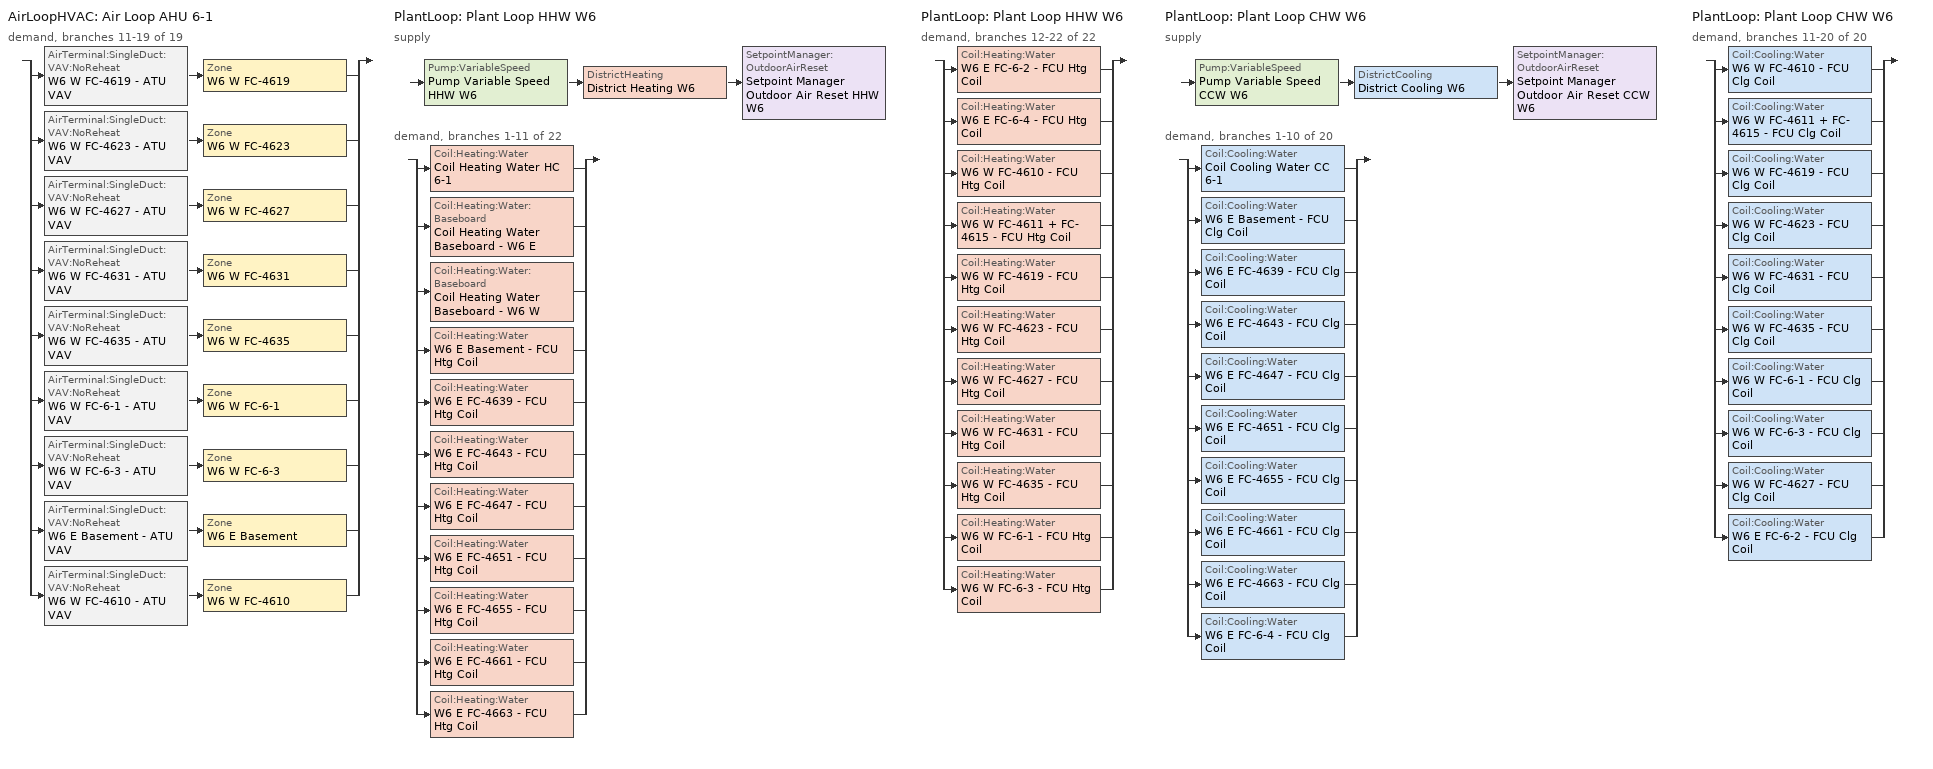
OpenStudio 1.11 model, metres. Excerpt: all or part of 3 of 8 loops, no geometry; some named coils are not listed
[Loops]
AirLoopHVAC 'Air Loop AHU 6-1'
 demand, branches 11-19 of 19: split
  | AirTerminal:SingleDuct:VAV:NoReheat 'W6 W FC-4619 - ATU VAV' > Zone 'W6 W FC-4619'
  | AirTerminal:SingleDuct:VAV:NoReheat 'W6 W FC-4623 - ATU VAV' > Zone 'W6 W FC-4623'
  | AirTerminal:SingleDuct:VAV:NoReheat 'W6 W FC-4627 - ATU VAV' > Zone 'W6 W FC-4627'
  | AirTerminal:SingleDuct:VAV:NoReheat 'W6 W FC-4631 - ATU VAV' > Zone 'W6 W FC-4631'
  | AirTerminal:SingleDuct:VAV:NoReheat 'W6 W FC-4635 - ATU VAV' > Zone 'W6 W FC-4635'
  | AirTerminal:SingleDuct:VAV:NoReheat 'W6 W FC-6-1 - ATU VAV' > Zone 'W6 W FC-6-1'
  | AirTerminal:SingleDuct:VAV:NoReheat 'W6 W FC-6-3 - ATU VAV' > Zone 'W6 W FC-6-3'
  | AirTerminal:SingleDuct:VAV:NoReheat 'W6 E Basement - ATU VAV' > Zone 'W6 E Basement'
  | AirTerminal:SingleDuct:VAV:NoReheat 'W6 W FC-4610 - ATU VAV' > Zone 'W6 W FC-4610'
PlantLoop 'Plant Loop HHW W6'
 supply: Pump:VariableSpeed 'Pump Variable Speed HHW W6' > DistrictHeating 'District Heating W6' > SetpointManager:OutdoorAirReset 'Setpoint Manager Outdoor Air Reset HHW W6'
 demand, branches 1-11 of 22: split
  | Coil:Heating:Water 'Coil Heating Water HC 6-1'
  | Coil:Heating:Water:Baseboard 'Coil Heating Water Baseboard - W6 E'
  | Coil:Heating:Water:Baseboard 'Coil Heating Water Baseboard - W6 W'
  | Coil:Heating:Water 'W6 E Basement - FCU Htg Coil'
  | Coil:Heating:Water 'W6 E FC-4639 - FCU Htg Coil'
  | Coil:Heating:Water 'W6 E FC-4643 - FCU Htg Coil'
  | Coil:Heating:Water 'W6 E FC-4647 - FCU Htg Coil'
  | Coil:Heating:Water 'W6 E FC-4651 - FCU Htg Coil'
  | Coil:Heating:Water 'W6 E FC-4655 - FCU Htg Coil'
  | Coil:Heating:Water 'W6 E FC-4661 - FCU Htg Coil'
  | Coil:Heating:Water 'W6 E FC-4663 - FCU Htg Coil'
PlantLoop 'Plant Loop HHW W6'
 demand, branches 12-22 of 22: split
  | Coil:Heating:Water 'W6 E FC-6-2 - FCU Htg Coil'
  | Coil:Heating:Water 'W6 E FC-6-4 - FCU Htg Coil'
  | Coil:Heating:Water 'W6 W FC-4610 - FCU Htg Coil'
  | Coil:Heating:Water 'W6 W FC-4611 + FC-4615 - FCU Htg Coil'
  | Coil:Heating:Water 'W6 W FC-4619 - FCU Htg Coil'
  | Coil:Heating:Water 'W6 W FC-4623 - FCU Htg Coil'
  | Coil:Heating:Water 'W6 W FC-4627 - FCU Htg Coil'
  | Coil:Heating:Water 'W6 W FC-4631 - FCU Htg Coil'
  | Coil:Heating:Water 'W6 W FC-4635 - FCU Htg Coil'
  | Coil:Heating:Water 'W6 W FC-6-1 - FCU Htg Coil'
  | Coil:Heating:Water 'W6 W FC-6-3 - FCU Htg Coil'
PlantLoop 'Plant Loop CHW W6'
 supply: Pump:VariableSpeed 'Pump Variable Speed CCW W6' > DistrictCooling 'District Cooling W6' > SetpointManager:OutdoorAirReset 'Setpoint Manager Outdoor Air Reset CCW W6'
 demand, branches 1-10 of 20: split
  | Coil:Cooling:Water 'Coil Cooling Water CC 6-1'
  | Coil:Cooling:Water 'W6 E Basement - FCU Clg Coil'
  | Coil:Cooling:Water 'W6 E FC-4639 - FCU Clg Coil'
  | Coil:Cooling:Water 'W6 E FC-4643 - FCU Clg Coil'
  | Coil:Cooling:Water 'W6 E FC-4647 - FCU Clg Coil'
  | Coil:Cooling:Water 'W6 E FC-4651 - FCU Clg Coil'
  | Coil:Cooling:Water 'W6 E FC-4655 - FCU Clg Coil'
  | Coil:Cooling:Water 'W6 E FC-4661 - FCU Clg Coil'
  | Coil:Cooling:Water 'W6 E FC-4663 - FCU Clg Coil'
  | Coil:Cooling:Water 'W6 E FC-6-4 - FCU Clg Coil'
PlantLoop 'Plant Loop CHW W6'
 demand, branches 11-20 of 20: split
  | Coil:Cooling:Water 'W6 W FC-4610 - FCU Clg Coil'
  | Coil:Cooling:Water 'W6 W FC-4611 + FC-4615 - FCU Clg Coil'
  | Coil:Cooling:Water 'W6 W FC-4619 - FCU Clg Coil'
  | Coil:Cooling:Water 'W6 W FC-4623 - FCU Clg Coil'
  | Coil:Cooling:Water 'W6 W FC-4631 - FCU Clg Coil'
  | Coil:Cooling:Water 'W6 W FC-4635 - FCU Clg Coil'
  | Coil:Cooling:Water 'W6 W FC-6-1 - FCU Clg Coil'
  | Coil:Cooling:Water 'W6 W FC-6-3 - FCU Clg Coil'
  | Coil:Cooling:Water 'W6 W FC-4627 - FCU Clg Coil'
  | Coil:Cooling:Water 'W6 E FC-6-2 - FCU Clg Coil'
[Sizing:Zone] Zone Cooling Design Supply Air Temperature Input Method=SupplyAirTemperature; Zone Cooling Design Supply Air Temperature {C}=11.1111; Zone Cooling Design Supply Air Temperature Difference {deltaC}=11.11; Zone Heating Design Supply Air Temperature Input Method=SupplyAirTemperature; Zone Heating Design Supply Air Temperature {C}=31.1111; Zone Heating Design Supply Air Temperature Difference {deltaC}=11.11; Zone Cooling Design Supply Air Humidity Ratio {kg-H2O/kg-air}=0.0085; Zone Heating Design Supply Air Humidity Ratio {kg-H2O/kg-air}=0.008; Heating Design Air Flow Method=DesignDay; Account for Dedicated Outdoor Air System=No; Dedicated Outdoor Air System Control Strategy=NeutralSupplyAir; Dedicated Outdoor Air Low Setpoint Temperature for Design {C}=Autosize; Dedicated Outdoor Air High Setpoint Temperature for Design {C}=Autosize
W6 W FC-6-1; W6 W FC-6-3; W6 W FC-4619; W6 W FC-4623; W6 W FC-4627; W6 W FC-4631; W6 W FC-4635; W6 W FC-4610
[Zone equipment]
W6 W FC-6-1: W6 W FC-6-1 - FCU, Convective Baseboard Water - W6 W, Fan Zone Exhaust EF-6-4 Restroom, W6 W FC-6-1 - ATU VAV
W6 W FC-6-3: W6 W FC-6-3 - FCU, W6 W FC-6-3 - ATU VAV
W6 W FC-4619: W6 W FC-4619 - FCU, W6 W FC-4619 - ATU VAV
W6 W FC-4623: W6 W FC-4623 - FCU, W6 W FC-4623 - ATU VAV
W6 W FC-4627: W6 W FC-4627 - FCU, Fan Zone Exhaust BIBO 4627 Lab, W6 W FC-4627 - ATU VAV
W6 W FC-4631: W6 W FC-4631 - FCU, Fan Zone Exhaust BIBO 4631 Lab, W6 W FC-4631 - ATU VAV
W6 W FC-4635: W6 W FC-4635 - FCU, W6 W FC-4635 - ATU VAV
W6 W FC-4610: W6 W FC-4610 - FCU, W6 W FC-4610 - ATU VAV
[PlantLoop] Plant Loop Volume {m3}=Autocalculate; Load Distribution Scheme=Optimal
Name | Maximum Loop Temperature {C} | Minimum Loop Temperature {C} | Minimum Loop Flow Rate {m3/s}
Plant Loop HHW W6
Plant Loop CHW W6 | 15.5556 | 4.44444 | 0
[Sizing:Plant] Sizing Option=NonCoincident; Zone Timesteps in Averaging Window=1; Coincident Sizing Factor Mode=None
Name | Loop Type | Design Loop Exit Temperature {C} | Loop Design Temperature Difference {deltaC}
Plant Loop HHW W6 | Heating | 71.1111 | 13.8889
Plant Loop CHW W6 | Cooling | 6.66667 | 8.88889
[Coil:Cooling:Water] Availability Schedule=Always On Discrete; Design Water Flow Rate {m3/s}=Autosize; Design Air Flow Rate {m3/s}=Autosize; Design Inlet Water Temperature {C}=6.66667
Name | Design Inlet Air Temperature {C} | Design Outlet Air Temperature {C}
W6 E FC-4639 - FCU Clg Coil; W6 E FC-4643 - FCU Clg Coil; W6 E FC-4647 - FCU Clg Coil; W6 E FC-4651 - FCU Clg Coil; W6 E FC-4655 - FCU Clg Coil; W6 W FC-4611 + FC-4615 - FCU Clg Coil; W6 W FC-4619 - FCU Clg Coil; W6 W FC-4623 - FCU Clg Coil; W6 W FC-4627 - FCU Clg Coil; W6 W FC-4631 - FCU Clg Coil; W6 W FC-4635 - FCU Clg Coil | 22.2222 | 15.5556
W6 E FC-4661 - FCU Clg Coil; W6 W FC-4610 - FCU Clg Coil | 26.6667 | 11.6667
W6 E FC-4663 - FCU Clg Coil; W6 E Basement - FCU Clg Coil | 26.6667 | 15.5556
W6 E FC-6-2 - FCU Clg Coil; W6 E FC-6-4 - FCU Clg Coil; W6 W FC-6-1 - FCU Clg Coil; W6 W FC-6-3 - FCU Clg Coil | 23.8889 | 15.5556
[Coil:Heating:Water] Maximum Water Flow Rate {m3/s}=Autosize; Performance Input Method=NominalCapacity; Rated Inlet Water Temperature {C}=71.1111; Rated Inlet Air Temperature {C}=15.5556; Rated Outlet Water Temperature {C}=57.2222; Rated Outlet Air Temperature {C}=26.6667
Name | Availability Schedule | Rated Capacity {W}
W6 E FC-4639 - FCU Htg Coil; W6 E FC-4643 - FCU Htg Coil; W6 E FC-4647 - FCU Htg Coil; W6 E FC-4651 - FCU Htg Coil; W6 E FC-4655 - FCU Htg Coil; W6 W FC-4619 - FCU Htg Coil; W6 W FC-4623 - FCU Htg Coil; W6 W FC-4627 - FCU Htg Coil; W6 W FC-4631 - FCU Htg Coil; W6 W FC-4635 - FCU Htg Coil | Always On Discrete | 16705.1
W6 E FC-4661 - FCU Htg Coil; W6 W FC-4610 - FCU Htg Coil | Coil Heating Water OFF | 0
W6 E FC-4663 - FCU Htg Coil | Always On Discrete | 8205.99
W6 E FC-6-2 - FCU Htg Coil | Always On Discrete | 24324.9
W6 E FC-6-4 - FCU Htg Coil; W6 W FC-6-3 - FCU Htg Coil | Always On Discrete | 24618
W6 W FC-4611 + FC-4615 - FCU Htg Coil | Always On Discrete | 33410.1
W6 W FC-6-1 - FCU Htg Coil | Always On Discrete | 26083.3
W6 E Basement - FCU Htg Coil | Always On Discrete | 4689.14
[ZoneHVAC:FourPipeFanCoil] Availability Schedule=Always On Discrete; Capacity Control Method=VariableFanVariableFlow; Maximum Outdoor Air Flow Rate {m3/s}=0; Maximum Cold Water Flow Rate {m3/s}=autosize; Maximum Hot Water Flow Rate {m3/s}=autosize
Name | Maximum Supply Air Flow Rate {m3/s} | Supply Air Fan | Cooling Coil | Heating Coil | Medium Speed Supply Air Flow Ratio | Low Speed Supply Air Flow Ratio | Minimum Cold Water Flow Rate {m3/s}
W6 E FC-4639 - FCU | autosize | W6 E FC-4639 - FCU Fan | W6 E FC-4639 - FCU Clg Coil | W6 E FC-4639 - FCU Htg Coil
W6 E FC-4643 - FCU | autosize | W6 E FC-4643 - FCU Fan | W6 E FC-4643 - FCU Clg Coil | W6 E FC-4643 - FCU Htg Coil
W6 E FC-4647 - FCU | autosize | W6 E FC-4647 - FCU Fan | W6 E FC-4647 - FCU Clg Coil | W6 E FC-4647 - FCU Htg Coil | 0.66
W6 E FC-4651 - FCU | autosize | W6 E FC-4651 - FCU Fan | W6 E FC-4651 - FCU Clg Coil | W6 E FC-4651 - FCU Htg Coil
W6 E FC-4655 - FCU | autosize | W6 E FC-4655 - FCU Fan | W6 E FC-4655 - FCU Clg Coil | W6 E FC-4655 - FCU Htg Coil | 0.66
W6 E FC-4661 - FCU | Autosize | W6 E FC-4661 - FCU Fan | W6 E FC-4661 - FCU Clg Coil | W6 E FC-4661 - FCU Htg Coil
W6 E FC-4663 - FCU | autosize | W6 E FC-4663 - FCU Fan | W6 E FC-4663 - FCU Clg Coil | W6 E FC-4663 - FCU Htg Coil
W6 E FC-6-2 - FCU | autosize | W6 E FC-6-2 - FCU Fan | W6 E FC-6-2 - FCU Clg Coil | W6 E FC-6-2 - FCU Htg Coil
W6 E FC-6-4 - FCU | autosize | W6 E FC-6-4 - FCU Fan | W6 E FC-6-4 - FCU Clg Coil | W6 E FC-6-4 - FCU Htg Coil | 0.66
W6 W FC-4611 + FC-4615 - FCU | autosize | W6 W FC-4611 + FC-4615 - FCU Fan | W6 W FC-4611 + FC-4615 - FCU Clg Coil | W6 W FC-4611 + FC-4615 - FCU Htg Coil |  | 0.33 | 0
W6 W FC-4619 - FCU | autosize | W6 W FC-4619 - FCU Fan | W6 W FC-4619 - FCU Clg Coil | W6 W FC-4619 - FCU Htg Coil
W6 W FC-4623 - FCU | autosize | W6 W FC-4623 - FCU Fan | W6 W FC-4623 - FCU Clg Coil | W6 W FC-4623 - FCU Htg Coil
W6 W FC-4627 - FCU | autosize | W6 W FC-4627 - FCU Fan | W6 W FC-4627 - FCU Clg Coil | W6 W FC-4627 - FCU Htg Coil
W6 W FC-4631 - FCU | autosize | W6 W FC-4631 - FCU Fan | W6 W FC-4631 - FCU Clg Coil | W6 W FC-4631 - FCU Htg Coil
W6 W FC-4635 - FCU | autosize | W6 W FC-4635 - FCU Fan | W6 W FC-4635 - FCU Clg Coil | W6 W FC-4635 - FCU Htg Coil
W6 W FC-6-1 - FCU | autosize | W6 W FC-6-1 - FCU Fan | W6 W FC-6-1 - FCU Clg Coil | W6 W FC-6-1 - FCU Htg Coil |  | 0.33
W6 W FC-6-3 - FCU | autosize | W6 W FC-6-3 - FCU Fan | W6 W FC-6-3 - FCU Clg Coil | W6 W FC-6-3 - FCU Htg Coil
W6 E Basement - FCU | autosize | W6 E Basement - FCU Fan | W6 E Basement - FCU Clg Coil | W6 E Basement - FCU Htg Coil
W6 W FC-4610 - FCU | autosize | W6 W FC-4610 - FCU Fan | W6 W FC-4610 - FCU Clg Coil | W6 W FC-4610 - FCU Htg Coil |  | 0.33
[ZoneHVAC:Baseboard:Convective:Water] Availability Schedule=Always On Discrete
Name | Heating Coil
Convective Baseboard Water - W6 E | Coil Heating Water Baseboard - W6 E
Convective Baseboard Water - W6 W | Coil Heating Water Baseboard - W6 W
[Coil:Heating:Water:Baseboard] U-Factor Times Area Value {W/K}=Autosize; Maximum Water Flow Rate {m3/s}=Autosize; Convergence Tolerance=0.001
Coil Heating Water Baseboard - W6 E; Coil Heating Water Baseboard - W6 W
[Fan:ZoneExhaust] Availability Schedule=Medium Office Bldg Occ; Fan Efficiency=0.6; Pressure Rise {Pa}=0; System Availability Manager Coupling Mode=Decoupled
Name | Maximum Flow Rate {m3/s} | Flow Fraction Schedule
Fan Zone Exhaust EF-6-4 Restroom | 0.377558
Fan Zone Exhaust BIBO 4627 Lab; Fan Zone Exhaust BIBO 4631 Lab | 0.311485 | 14038 Fume Hood Flow Fraction
[DistrictCooling]
District Cooling W6: Nominal Capacity {W}=2.11011e+07
[DistrictHeating]
District Heating W6: Nominal Capacity {W}=3.32706e+07
[SetpointManager:OutdoorAirReset] Control Variable=Temperature
Name | Setpoint at Outdoor Low Temperature {C} | Outdoor Low Temperature {C} | Setpoint at Outdoor High Temperature {C} | Outdoor High Temperature {C}
Setpoint Manager Outdoor Air Reset HHW W6 | 82.2222 | -6.66667 | 65.5556 | 10
Setpoint Manager Outdoor Air Reset CCW W6 | 12.2222 | 15.5556 | 6.66667 | 26.6667
[Fan:VariableVolume] Availability Schedule=Always On Discrete; Fan Efficiency=0.6045; Fan Power Minimum Flow Rate Input Method=FixedFlowRate; Fan Power Minimum Flow Fraction=0; Fan Power Minimum Air Flow Rate {m3/s}=0; Motor Efficiency=0.93; Motor In Airstream Fraction=1; Fan Power Coefficient 1=0.0013; Fan Power Coefficient 2=0.147; Fan Power Coefficient 3=0.9506; Fan Power Coefficient 4=-0.0998; Fan Power Coefficient 5=0
Name | Pressure Rise {Pa} | Maximum Flow Rate {m3/s}
W6 E FC-4651 - FCU Fan; W6 E FC-4643 - FCU Fan; W6 E FC-4655 - FCU Fan; W6 W FC-4623 - FCU Fan; W6 E FC-4647 - FCU Fan; W6 W FC-4619 - FCU Fan; W6 W FC-4631 - FCU Fan; W6 W FC-4635 - FCU Fan; W6 E FC-4639 - FCU Fan; W6 W FC-4627 - FCU Fan | 1005.82 | 1.51023
W6 E FC-6-2 - FCU Fan | 499.423 | 2.19456
W6 W FC-6-3 - FCU Fan; W6 E FC-6-4 - FCU Fan | 376.622 | 2.21815
W6 E Basement - FCU Fan | 460.814 | 3.28003
W6 E FC-4661 - FCU Fan; W6 W FC-4610 - FCU Fan | 157.922 | 0.825908
W6 E FC-4663 - FCU Fan | 552.977 | 0.471947
W6 W FC-6-1 - FCU Fan | 464.551 | 2.35974
W6 W FC-4611 + FC-4615 - FCU Fan | 1005.82 | 3.02046
[Pump:VariableSpeed] Pump Control Type=Intermittent
Name | Rated Flow Rate {m3/s} | Rated Pump Head {Pa} | Rated Power Consumption {W}
Pump Variable Speed HHW W6 | Autosize | 179352 | Autosize
Pump Variable Speed CCW W6
[AirTerminal:SingleDuct:VAV:NoReheat] Availability Schedule=Always On Discrete 1; Maximum Air Flow Rate {m3/s}=0.389357; Zone Minimum Air Flow Input Method=Constant; Constant Minimum Air Flow Fraction=0.3; Fixed Minimum Air Flow Rate {m3/s}=0.117987; Control For Outdoor Air=No
W6 E Basement - ATU VAV; W6 W FC-4610 - ATU VAV; W6 W FC-4619 - ATU VAV; W6 W FC-4623 - ATU VAV; W6 W FC-4627 - ATU VAV; W6 W FC-4631 - ATU VAV; W6 W FC-4635 - ATU VAV; W6 W FC-6-3 - ATU VAV; W6 W FC-6-1 - ATU VAV
[Schedule:Ruleset]
Name | Default Day Schedule | Summer Design Day Schedule | Winter Design Day Schedule
Medium Office Bldg Occ | Medium Office Bldg Occ Default Schedule | Medium Office Bldg Occ Summer Design Day | Medium Office Bldg Occ Winter Design Day
14038 Fume Hood Flow Fraction | Schedule Day 11
Coil Heating Water OFF | Schedule Day 2
[Schedule:Day]
Medium Office Bldg Occ Default Schedule: 6, 0, 0, 7, 0, 0.1, 8, 0, 0.2, 12, 0, 0.95, 13, 0, 0.5, 17, 0, 0.95, 18, 0, 0.7, 20, 0, 0.4, 22, 0, 0.1, 24, 0, 0.05
Medium Office Bldg Occ Summer Design Day: 6, 0, 0, 22, 0, 1, 24, 0, 0.05
Medium Office Bldg Occ Winter Design Day; Medium Office Bldg Occ Rule 1 Day Schedule; Schedule Day 2: 24, 0, 0
Medium Office Bldg Occ Rule 2 Day Schedule: 6, 0, 0, 8, 0, 0.1, 14, 0, 0.5, 17, 0, 0.1, 24, 0, 0
Schedule Day 11: 7, 0, 0.5, 20, 0, 1, 24, 0, 0.5
[Schedule:Rule] Schedule Ruleset=Medium Office Bldg Occ; Apply Monday=No; Apply Tuesday=No; Apply Wednesday=No; Apply Thursday=No; Apply Friday=No; Date Specification Type=DateRange; Start Month=1; Start Day=1; End Month=12; End Day=31
Name | Rule Order | Day Schedule | Apply Sunday | Apply Saturday
Medium Office Bldg Occ Rule 1 | 0 | Medium Office Bldg Occ Rule 1 Day Schedule | Yes | No
Medium Office Bldg Occ Rule 2 | 1 | Medium Office Bldg Occ Rule 2 Day Schedule | No | Yes
[Schedule:Constant] Value=1
Always On Discrete; Always On Discrete 1
